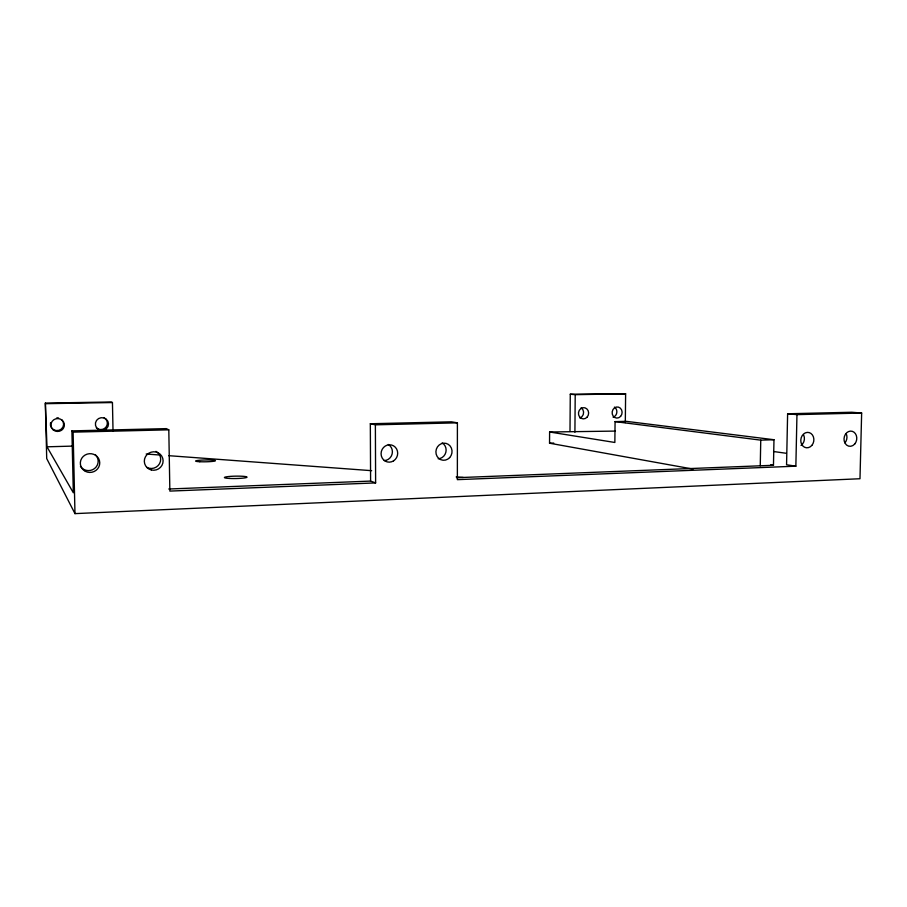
<?xml version="1.0" encoding="UTF-8"?>
<svg xmlns="http://www.w3.org/2000/svg" width="907" height="907" viewBox="0 0 907 907"><rect width="100%" height="100%" fill="white"/><g stroke="black" fill="none" stroke-linecap="round" stroke-linejoin="round"><path stroke-width="1.36" d="M370.328 423.75L375.373 424.827L375.623 482.909L370.6 481.084L370.328 423.75L451.437 421.812L457.4 422.843L457.366 479.656L795.858 466.187L796.958 414.624L787.616 413.773L786.562 464.758L795.858 466.187M693.073 469.089L549.54 443.206L549.608 432.004L615.434 431.086M569.993 431.449L570.276 394.228L625.626 393.808L625.308 422.594M574.913 432.208L575.208 394.67L570.276 394.228M456.663 477.706L773.467 465.28L773.977 439.725L626.272 421.336L615.071 421.619L614.855 442.469L549.608 432.004M760.259 465.79L760.758 440.144L615.071 421.619M787.616 413.773L851.764 412.243L861.65 413.048L859.983 478.737L74.975 513.623L46.711 458.568L45.35 403.093L111.255 401.971L112.445 402.549L113.024 430.836M375.623 482.909L169.858 491.095L168.804 429.827L166.321 428.626L71.902 430.882L73.32 492.75L46.983 446.811L45.35 403.093M168.77 489.009L370.6 481.084M760.758 440.144L773.977 439.725M549.54 443.206L553.758 443.07M46.983 446.811L72.379 446.108M71.902 430.882L73.104 432.14L168.804 429.827M375.373 424.827L457.4 422.843M796.958 414.624L861.65 413.048M45.917 403.683L112.445 402.549M575.208 394.67L625.626 393.808M146.174 454.01L160.267 455.053M168.725 455.677L371.632 470.676M456.187 476.935L463.228 477.456M773.558 451.516L786.154 453.273M770.678 464.838L773.467 465.28M73.104 432.14L74.975 513.623M95.246 454.622A9.58 9.24 -9.2 0 1 94.589 468.511A9.58 9.24 -9.2 0 1 80.428 466.266M155.936 451.357A9.297 9.081 -18.9 0 1 159.53 463.681A9.297 9.081 -18.9 0 1 146.945 467.422M388.287 444.487A8.605 8.186 -74.2 0 1 384.239 460.597M442.163 442.899A8.48 7.948 -76.5 0 1 438.183 458.772M803.636 434.986A7.653 6.462 -81.1 0 1 801.04 445.462M846.197 433.693A7.551 6.292 -81.3 0 1 844.984 442.786M614.424 407.096A5.533 4.943 -82 0 1 616.805 412.538A5.533 4.943 -82 0 1 613.132 417.231M581.126 407.787A5.578 5.034 -81.8 0 1 579.834 418.014M103.999 417.708A6.508 6.326 -2.2 0 1 106.096 426.982A6.508 6.326 -2.2 0 1 96.346 427.832M61.585 419.612A6.655 6.394 -0.1 0 1 58.842 430.36A6.655 6.394 -0.1 0 1 50.52 422.707M56.835 417.832A6.655 6.394 -0.1 0 1 58.57 418.014M98.772 429.635A6.576 6.383 -2.5 0 0 108.511 423.886A6.576 6.383 -2.5 0 0 98.546 418.58A6.576 6.383 -2.5 0 0 98.772 429.635M53.025 429.691A6.723 6.451 -0.3 0 0 64.193 426.551A6.723 6.451 -0.3 0 0 55.781 418.83A6.723 6.451 -0.3 0 0 53.025 429.691M620.603 416.381A5.578 4.977 -82 0 0 618.472 407.118A5.578 4.977 -82 0 0 612.282 414.057A5.578 4.977 -82 0 0 620.603 416.381M587.101 417.163A5.623 5.068 -81.8 0 0 584.913 407.81A5.623 5.068 -81.8 0 0 578.621 414.816A5.623 5.068 -81.8 0 0 587.101 417.163M393.547 460.869A8.719 8.276 -74.3 0 0 393.525 445.825A8.719 8.276 -74.3 0 0 381.076 453.715A8.719 8.276 -74.3 0 0 393.547 460.869M449.668 457.604A8.582 8.038 -76.5 0 0 446.074 443.398A8.582 8.038 -76.5 0 0 436.176 454.169A8.582 8.038 -76.5 0 0 449.668 457.604M85.36 471.323A9.716 9.365 -9.7 0 0 99.747 462.751A9.716 9.365 -9.7 0 0 85.02 455.087A9.716 9.365 -9.7 0 0 85.36 471.323M151.424 470.007A9.421 9.206 -19.8 0 0 162.75 458.352A9.421 9.206 -19.8 0 0 146.957 454.702A9.421 9.206 -19.8 0 0 151.424 470.007M854.768 443.965A7.641 6.349 -81.2 0 0 852.251 431.313A7.641 6.349 -81.2 0 0 844.19 440.87A7.641 6.349 -81.2 0 0 854.768 443.965M811.833 445.405A7.744 6.519 -81.1 0 0 809.203 432.594A7.744 6.519 -81.1 0 0 800.96 442.276A7.744 6.519 -81.1 0 0 811.833 445.405M229.46 478.442A11.281 1.19 -1 0 0 246.999 477.229A11.281 1.19 -1 0 0 230.763 476.356A11.281 1.19 -1 0 0 229.46 478.442M199.778 461.731A9.954 0.918 -1 0 0 215.424 460.79A9.954 0.918 -1 0 0 201.354 460.121A9.954 0.918 -1 0 0 199.778 461.731"/></g></svg>
